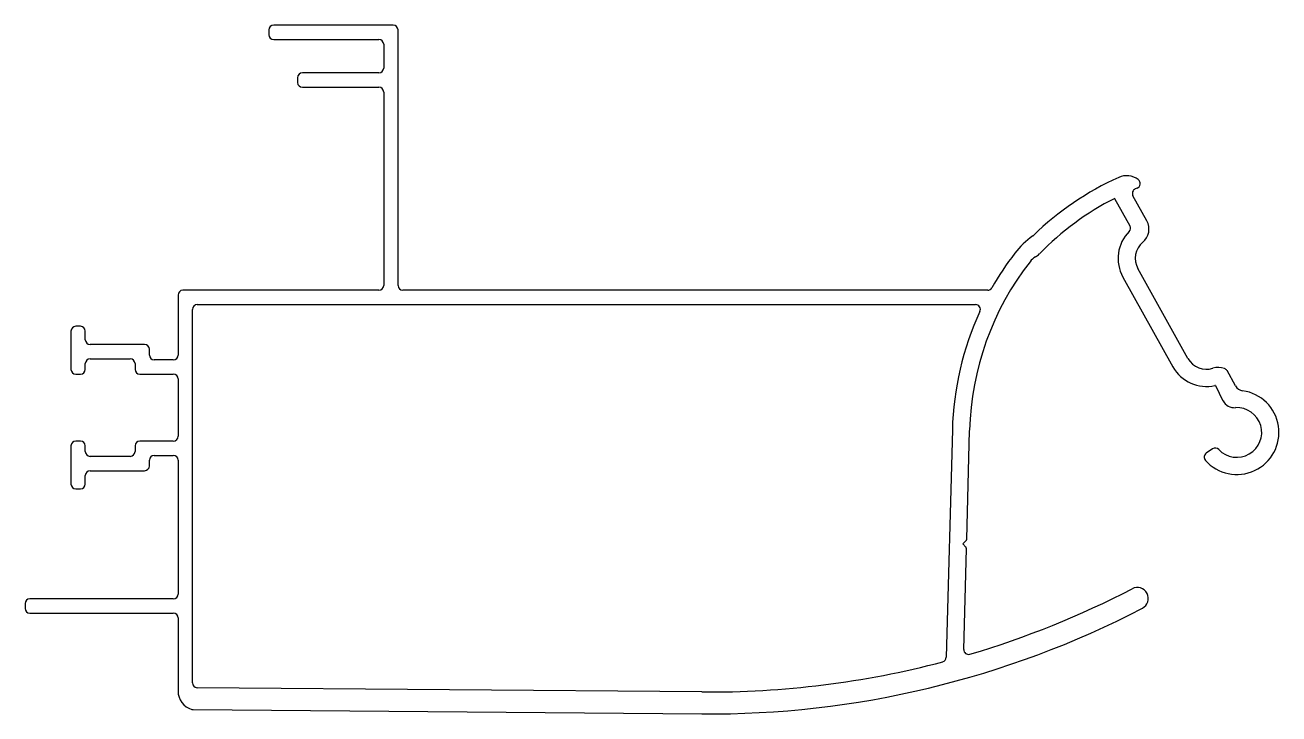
# Model space of a CAD drawing. Extents: x 4 to 135, y 3 to 75.
import ezdxf

# ---------------------------------------------------------------- set-up
doc = ezdxf.new("R2010")
doc.units = 0
doc.layers.get('0').update_dxf_attribs({"linetype": 'CONTINUOUS'})

msp = doc.modelspace()

# ---------------------------------------------------------------- linework, layer by layer
for p, q in [((29.85, 74.88), (29.85, 74.38)), ((42.85, 75.38), (30.35, 75.38)), ((43.35, 48.15), (43.35, 74.88)), ((30.35, 73.88), (41.35, 73.88)), ((41.85, 73.38), (41.85, 70.88)), ((32.85, 69.88), (32.85, 69.38)), ((41.35, 70.38), (33.35, 70.38)), ((33.35, 68.88), (41.35, 68.88)), ((41.85, 68.38), (41.85, 48.15)), ((118.28, 57.25), (119.88, 54.39)), ((121.64, 54.92), (120.19, 57.53)), ((125.95, 40.52), (120.72, 49.91)), ((119.14, 49.03), (124.37, 39.64)), ((41.35, 47.65), (20.85, 47.65)), ((105.01, 47.65), (43.85, 47.65)), ((20.35, 47.15), (20.35, 40.88)), ((22.35, 46.15), (103.74, 46.15)), ((21.85, 6.59), (21.85, 45.65)), ((9.15, 43.38), (9.15, 39.38)), ((10.15, 43.88), (9.65, 43.88)), ((10.65, 42.48), (10.65, 43.38)), ((16.85, 41.98), (11.15, 41.98)), ((17.35, 40.88), (17.35, 41.48)), ((10.65, 39.38), (10.65, 39.98)), ((11.15, 40.48), (15.35, 40.48)), ((15.85, 39.98), (15.85, 39.38)), ((19.85, 40.38), (17.85, 40.38)), ((9.65, 38.88), (10.15, 38.88)), ((16.35, 38.88), (19.85, 38.88)), ((20.35, 38.38), (20.35, 32.38)), ((130.93, 37.64), (130.03, 39.25)), ((128.83, 37.7), (129.61, 36.09)), ((101.31, 33.05), (100.67, 9.27)), ((102.81, 21.63), (103.11, 33)), ((10.15, 31.88), (9.65, 31.88)), ((19.85, 31.88), (16.35, 31.88)), ((9.15, 31.38), (9.15, 27.38)), ((10.65, 30.78), (10.65, 31.38)), ((15.35, 30.28), (11.15, 30.28)), ((15.85, 31.38), (15.85, 30.78)), ((17.85, 30.38), (19.85, 30.38)), ((128.53, 31.06), (127.86, 30.61)), ((17.35, 29.28), (17.35, 29.88)), ((20.35, 29.88), (20.35, 15.88)), ((10.65, 27.38), (10.65, 28.28)), ((11.15, 28.78), (16.85, 28.78)), ((9.65, 26.88), (10.15, 26.88)), ((102.39, 21.13), (102.73, 21.45)), ((102.71, 20.8), (102.39, 21.13)), ((102.5, 10.08), (102.78, 20.62)), ((4.35, 14.88), (4.35, 14.38)), ((19.85, 15.38), (4.85, 15.38)), ((4.85, 13.88), (19.85, 13.88)), ((20.35, 13.38), (20.35, 5.73)), ((75.13, 5.65), (22.35, 6.09)), ((21.92, 3.79), (75.11, 3.35))]:
    msp.add_line(p, q)
for centre, radius, start, end in [((30.35, 74.88), 0.5, 90, 180), ((42.85, 74.88), 0.5, 0, 90), ((30.35, 74.38), 0.5, 180, 270), ((41.35, 73.38), 0.5, 0, 90), ((41.35, 70.88), 0.5, 270, 0), ((33.35, 69.88), 0.5, 90, 180), ((33.35, 69.38), 0.5, 180, 270), ((41.35, 68.38), 0.5, 0, 90), ((131.72, 30.77), 31.5, 114.4042, 134.1087), ((119.53, 57.63), 2, 52.5981, 114.4042), ((120.43, 58.8), 0.525, 291.9392, 52.5981), ((120.63, 57.78), 0.5, 112.3253, 209.1161), ((131.72, 30.77), 29.7, 111.939, 112.3253), ((131.72, 30.77), 29.7, 116.8917, 135.8498), ((122.64, 50.98), 4, 135.2437, 209.1161), ((119.44, 54.15), 0.5, 315.2437, 29.1161), ((120.07, 54.05), 1.8, 309.923, 29.1161), ((114.72, 46.25), 8.67, 125.1484, 142.5963), ((109.44, 53.74), 0.5, 305.1484, 314.1087), ((122.64, 50.98), 2.2, 129.923, 209.1161), ((133.1, 32.2), 31.8, 142.5966, 150.3985), ((108.97, 52.85), 2, 300.6612, 315.8498), ((133.1, 32.2), 30, 142.0752, 178.4672), ((111.01, 49.41), 2, 120.6612, 142.0752), ((20.85, 47.15), 0.5, 90, 180), ((41.35, 48.15), 0.5, 270, 0), ((43.85, 48.15), 0.5, 180, 270), ((105.01, 48.15), 0.5, 270, 330.3985), ((22.35, 45.65), 0.5, 90, 180), ((103.74, 45.65), 0.5, 335.3821, 90), ((133.1, 32.2), 31.8, 155.3821, 178.4672), ((9.65, 43.38), 0.5, 90, 180), ((10.15, 43.38), 0.5, 0, 90), ((11.15, 42.48), 0.5, 180, 270), ((16.85, 41.48), 0.5, 0, 90), ((17.85, 40.88), 0.5, 180, 270), ((19.85, 40.88), 0.5, 270, 0), ((9.65, 39.38), 0.5, 180, 270), ((10.15, 39.38), 0.5, 270, 0), ((11.15, 39.98), 0.5, 90, 180), ((15.35, 39.98), 0.5, 360, 90), ((16.35, 39.38), 0.5, 180, 270), ((127.87, 41.59), 4, 209.1161, 282.9885), ((127.87, 41.59), 2.2, 209.1161, 288.3092), ((129.12, 37.79), 1.8, 68.8312, 108.3092), ((129.59, 39), 0.5, 29.1161, 68.8312), ((19.85, 38.38), 0.5, 0, 90), ((131.06, 32.78), 4.4, 221.482, 82.1134), ((128.88, 37.2), 0.5, 95.5379, 102.9885), ((131.8, 38.13), 1, 209.1161, 262.1134), ((130.84, 36.77), 1.4, 209.1161, 273.1716), ((131.06, 32.78), 2.6, 223.3979, 93.1716), ((9.65, 31.38), 0.5, 90, 180), ((10.15, 31.38), 0.5, 0, 90), ((16.35, 31.38), 0.5, 90, 180), ((19.85, 32.38), 0.5, 270, 0), ((11.15, 30.78), 0.5, 180, 270), ((15.35, 30.78), 0.5, 270, 0), ((17.85, 29.88), 0.5, 90, 180), ((19.85, 29.88), 0.5, 0, 90), ((128.14, 30.19), 0.5, 124.1161, 221.482), ((128.81, 30.65), 0.5, 43.3979, 124.1161), ((16.85, 29.28), 0.5, 270, 0), ((11.15, 28.28), 0.5, 90, 180), ((9.65, 27.38), 0.5, 180, 270), ((10.15, 27.38), 0.5, 270, 360), ((102.56, 21.63), 0.25, 313.4672, 358.4672), ((102.53, 20.63), 0.25, 358.4672, 43.4672), ((19.85, 15.88), 0.5, 270, 0), ((75.93, 101.48), 95.84, 286.4958, 297.4627), ((120.65, 15.42), 1.15, 297.4627, 117.4627), ((4.85, 14.88), 0.5, 90, 180), ((4.85, 14.38), 0.5, 180, 270), ((19.85, 13.38), 0.5, 360, 90), ((75.93, 101.48), 98.14, 269.5232, 297.4627), ((100.17, 9.28), 0.5, 284.7347, 358.4672), ((103, 10.07), 0.5, 178.4672, 286.4958), ((75.93, 101.48), 95.84, 269.5232, 284.7347), ((22.35, 6.59), 0.5, 180, 269.5232), ((22.35, 5.73), 2, 180, 253.3431), ((21.92, 4.29), 0.5, 253.3431, 269.5232)]:
    msp.add_arc(centre, radius, start, end)

doc.saveas('drawing.dxf')
